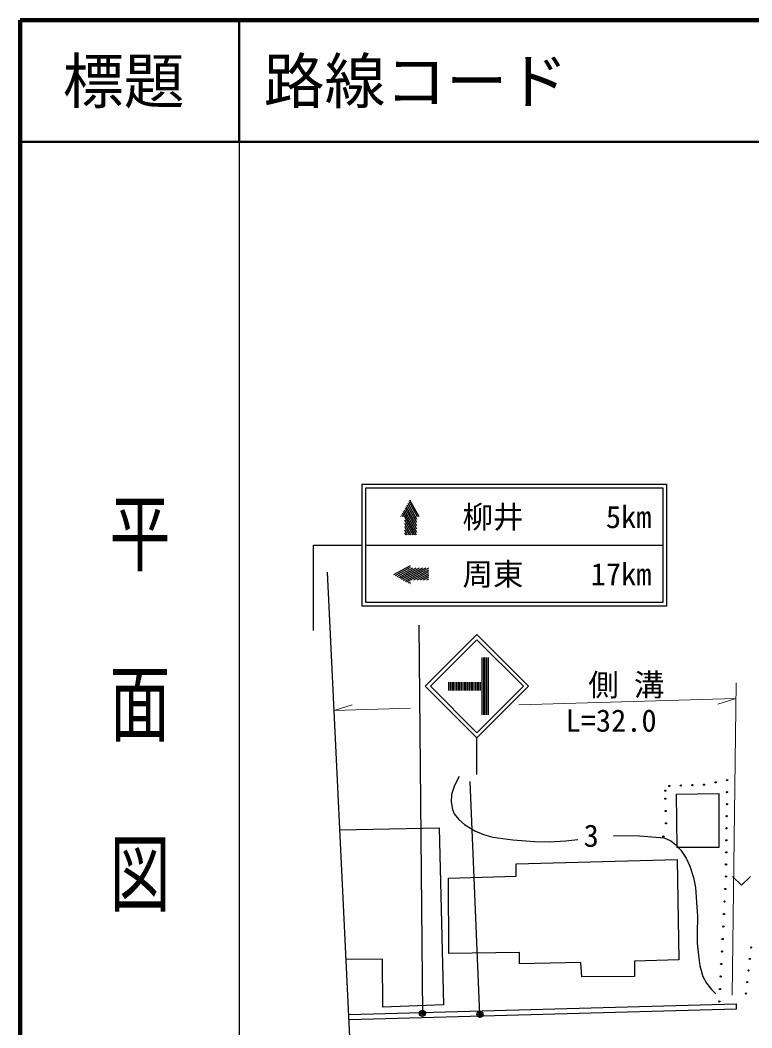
# Model space of a CAD drawing. Units: millimetres, scale not verified. Extents: x 40000 to 680000, y 20000 to 380000.
# Drawn here: x 40000 to 100100, y 297230 to 380000 of the extents above; entities that cross this region are included whole.
import ezdxf
from ezdxf.enums import TextEntityAlignment as Align

# ---------------------------------------------------------------- set-up
doc = ezdxf.new("R2010")
doc.units = ezdxf.units.MM
doc.header["$LTSCALE"] = 1000
for name, color, linetype, lineweight in [('M-BGD', 7, 'Continuous', 25), ('M-BMK-OTRS', 5, 'Continuous', 25), ('M-STR-HTXT', 7, 'Continuous', 13), ('M-STR-STRC', 7, 'Continuous', 25), ('M-TTL', 2, 'Continuous', 140), ('M-TTL-BAND', 7, 'Continuous', 25), ('M-TTL-LINE', 7, 'Continuous', 50)]:
    doc.layers.add(name, color=color, linetype=linetype, lineweight=lineweight)
doc.layers.add('M-TTL-TXT', color=7, linetype='Continuous')
doc.styles.add('@ＭＳ ゴシック', font='')
doc.styles.add('ＭＳ ゴシック', font='')
doc.styles.get('@ＭＳ ゴシック').set_extended_font_data('@MS Gothic')
doc.styles.get('ＭＳ ゴシック').set_extended_font_data('MS Gothic')

msp = doc.modelspace()

# ---------------------------------------------------------------- linework, layer by layer
at = {"layer": 'M-BGD'}
for p, q in [((93883, 316435), (97379, 316491)), ((93883, 316435), (93938, 312044)), ((97379, 316491), (97379, 312044)), ((66260, 313505), (74426, 313670)), ((74426, 313670), (74777, 299117)), ((97379, 312044), (93938, 312044)), ((80744, 310708), (93960, 311065)), ((80744, 309694), (80744, 310708)), ((93960, 311065), (94100, 302814)), ((75150, 309519), (80744, 309694)), ((98503, 309670), (99253, 308950)), ((99253, 308950), (100003, 309670)), ((75150, 309519), (75186, 303338)), ((81025, 303408), (75186, 303338)), ((81025, 302499), (81025, 303408)), ((69752, 302875), (66777, 302834)), ((69795, 298942), (69752, 302875)), ((86059, 302604), (81025, 302499)), ((86129, 301415), (86059, 302604)), ((94100, 302814), (90464, 302709)), ((90464, 302709), (90464, 301450)), ((90464, 301450), (86129, 301415)), ((66996, 298315), (98828, 299191)), ((74777, 299117), (69795, 298942)), ((98839, 298791), (98828, 299191)), ((67015, 297916), (98839, 298791))]:
    msp.add_line(p, q, dxfattribs=at)
for points in [[(76052, 317865), (75689, 317141), (75442, 316386), (75396, 315781), (75503, 315172), (75659, 314806), (76024, 314331), (76489, 313932), (77349, 313402), (78063, 313102), (78839, 312900), (80473, 312665), (82239, 312523), (83440, 312500), (84822, 312588), (85798, 312708)], [(88727, 313040), (90860, 313006), (92892, 312833), (93441, 312585), (93867, 312270), (94277, 311827), (94713, 311167), (95020, 310523), (95321, 309566), (95464, 308751), (95548, 307554), (95629, 306370), (95614, 304996), (95613, 304198), (95725, 303204), (95838, 302335), (96085, 301439), (96365, 300904), (96781, 300379), (97132, 300027)]]:
    msp.add_lwpolyline(points, dxfattribs=at)
for centre in [(93326, 317092), (94273, 317128), (95220, 317165), (96167, 317201), (97123, 317392), (98079, 317584), (92999, 316709), (98065, 316593), (92999, 316054), (98052, 315603), (93026, 315043), (98038, 314613), (93053, 314033), (92835, 312940), (98024, 313623), (98011, 312633), (97997, 311643), (97983, 310653), (97970, 309662), (97915, 308635), (97860, 307608), (97806, 306581), (97751, 305554), (97697, 304527), (100046, 303835), (97642, 303500), (99936, 302889), (97587, 302473), (97533, 301446), (99827, 301942), (97478, 300419), (99718, 300995), (99609, 300048), (97423, 299392)]:
    msp.add_circle(centre, 50, dxfattribs=at)
at = {"layer": 'M-BMK-OTRS'}
msp.add_line((67187, 294366), (65235, 334645), dxfattribs=at)
at = {"layer": 'M-STR-HTXT'}
for p, q in [((98814, 325568), (98487, 299923)), ((65785, 323297), (67272, 323762)), ((80949, 323754), (98797, 324292)), ((98797, 324292), (97311, 323827)), ((65785, 323297), (72058, 323486))]:
    msp.add_line(p, q, dxfattribs=at)
at = {"layer": 'M-STR-STRC'}
for p, q in [((68086, 331878), (68086, 341878)), ((68086, 341878), (93086, 341878)), ((93086, 341878), (93086, 331878)), ((68386, 332178), (68386, 341578)), ((68386, 341578), (92786, 341578)), ((92786, 341578), (92786, 332178)), ((71764, 340193), (72561, 338757)), ((71838, 340327), (72561, 339025)), ((71913, 340461), (72597, 339228)), ((71987, 340594), (72746, 339228)), ((71318, 339390), (71407, 339228)), ((71392, 339524), (71556, 339228)), ((71466, 339657), (72538, 337728)), ((71541, 339791), (72561, 337954)), ((71615, 339925), (72561, 338222)), ((71689, 340059), (72561, 338490)), ((71243, 339256), (71259, 339228)), ((71561, 339219), (72389, 337728)), ((71561, 338951), (72241, 337728)), ((71561, 338684), (72092, 337728)), ((71561, 338416), (71943, 337728)), ((71561, 338148), (71795, 337728)), ((71561, 337881), (71646, 337728)), ((64086, 329878), (64086, 336878)), ((64086, 336878), (68086, 336878)), ((68386, 336878), (92786, 336878)), ((70695, 334454), (72061, 335213)), ((70829, 334379), (72061, 335064)), ((70963, 334305), (72264, 335028)), ((71097, 334231), (72532, 335028)), ((71230, 334156), (72800, 335028)), ((71364, 334082), (73067, 335028)), ((71498, 334008), (73335, 335028)), ((71632, 333933), (73561, 335005)), ((72070, 334028), (73561, 334856)), ((72338, 334028), (73561, 334708)), ((72606, 334028), (73561, 334559)), ((72874, 334028), (73561, 334410)), ((71766, 333859), (72061, 334023)), ((71900, 333785), (72061, 333874)), ((72033, 333710), (72061, 333726)), ((73141, 334028), (73561, 334262)), ((73409, 334028), (73561, 334113)), ((92786, 332178), (68386, 332178)), ((93086, 331878), (68086, 331878)), ((72739, 330318), (73045, 298418)), ((77517, 329528), (73274, 325286)), ((81760, 325286), (77517, 329528)), ((73699, 325286), (77517, 329104)), ((77517, 329104), (81335, 325286)), ((77917, 327636), (77917, 322936)), ((78047, 327636), (78047, 322936)), ((78177, 327636), (78177, 322936)), ((78307, 327636), (78307, 322936)), ((78437, 327636), (78437, 322936)), ((75187, 325636), (75187, 324936)), ((75317, 325636), (75317, 324936)), ((75447, 325636), (75447, 324936)), ((75577, 325636), (75577, 324936)), ((75707, 325636), (75707, 324936)), ((75837, 325636), (75837, 324936)), ((75967, 325636), (75967, 324936)), ((76097, 325636), (76097, 324936)), ((76227, 325636), (76227, 324936)), ((76357, 325636), (76357, 324936)), ((76487, 325636), (76487, 324936)), ((76617, 325636), (76617, 324936)), ((76747, 325636), (76747, 324936)), ((76877, 325636), (76877, 324936)), ((77007, 325636), (77007, 324936)), ((77137, 325636), (77137, 324936)), ((77267, 325636), (77267, 324936)), ((77397, 325636), (77397, 324936)), ((77527, 325636), (77527, 324936)), ((77657, 325636), (77657, 324936)), ((77787, 325636), (77787, 324936)), ((73274, 325286), (77517, 321043)), ((77517, 321467), (73699, 325286)), ((81335, 325286), (77517, 321467)), ((77517, 321043), (81760, 325286)), ((77517, 318043), (77517, 321043)), ((77765, 298330), (76954, 317456))]:
    msp.add_line(p, q, dxfattribs=at)
for centre, radius in [((73045, 298418), 250), ((73045, 298418), 150), ((73045, 298418), 50), ((77765, 298330), 250), ((77765, 298330), 150), ((77765, 298330), 50)]:
    msp.add_circle(centre, radius, dxfattribs=at)
at = {"layer": 'M-TTL'}
for p, q in [((40000, 380000), (40000, 20000)), ((680000, 380000), (40000, 380000))]:
    msp.add_line(p, q, dxfattribs=at)
at = {"layer": 'M-TTL-BAND'}
msp.add_line((58000, 370000), (58000, 20000), dxfattribs=at)
at = {"layer": 'M-TTL-LINE'}
for p, q in [((58000, 380000), (58000, 370000)), ((40000, 370000), (680000, 370000))]:
    msp.add_line(p, q, dxfattribs=at)

# ---------------------------------------------------------------- texts
at = {"layer": 'M-BGD', "style": 'ＭＳ ゴシック'}
msp.add_text('3', height=1833, dxfattribs=at).set_placement((86282, 311548), align=Align.BOTTOM_LEFT)
at = {"layer": 'M-STR-HTXT', "style": 'ＭＳ ゴシック'}
for s, p in [('側 溝', (86662, 323933)), ('L=32.0', (84799, 321004))]:
    msp.add_text(s, height=1833, dxfattribs=at).set_placement(p, align=Align.BOTTOM_LEFT)
at = {"layer": 'M-STR-STRC', "style": 'ＭＳ ゴシック'}
for s, p in [('柳井', (76336, 337727)), (' 5km', (86861, 337727)), ('周東', (76336, 333027)), ('17km', (86861, 333027))]:
    msp.add_text(s, height=1833, dxfattribs=at).set_placement(p, align=Align.BOTTOM_LEFT)
at = {"layer": 'M-TTL-BAND', "style": '@ＭＳ ゴシック', "width": 1.4}
msp.add_text('平  面  図', height=3666, rotation=270, dxfattribs=at).set_placement((49777, 306475), align=Align.MIDDLE_RIGHT)
at = {"layer": 'M-TTL-TXT', "style": 'ＭＳ ゴシック'}
msp.add_text('標題', height=3666, dxfattribs=at).set_placement((48500, 375000), align=Align.MIDDLE_CENTER)
msp.add_text('路線コード', height=3666, dxfattribs=at).set_placement((60000, 375000), align=Align.MIDDLE_LEFT)

doc.saveas('drawing.dxf')
